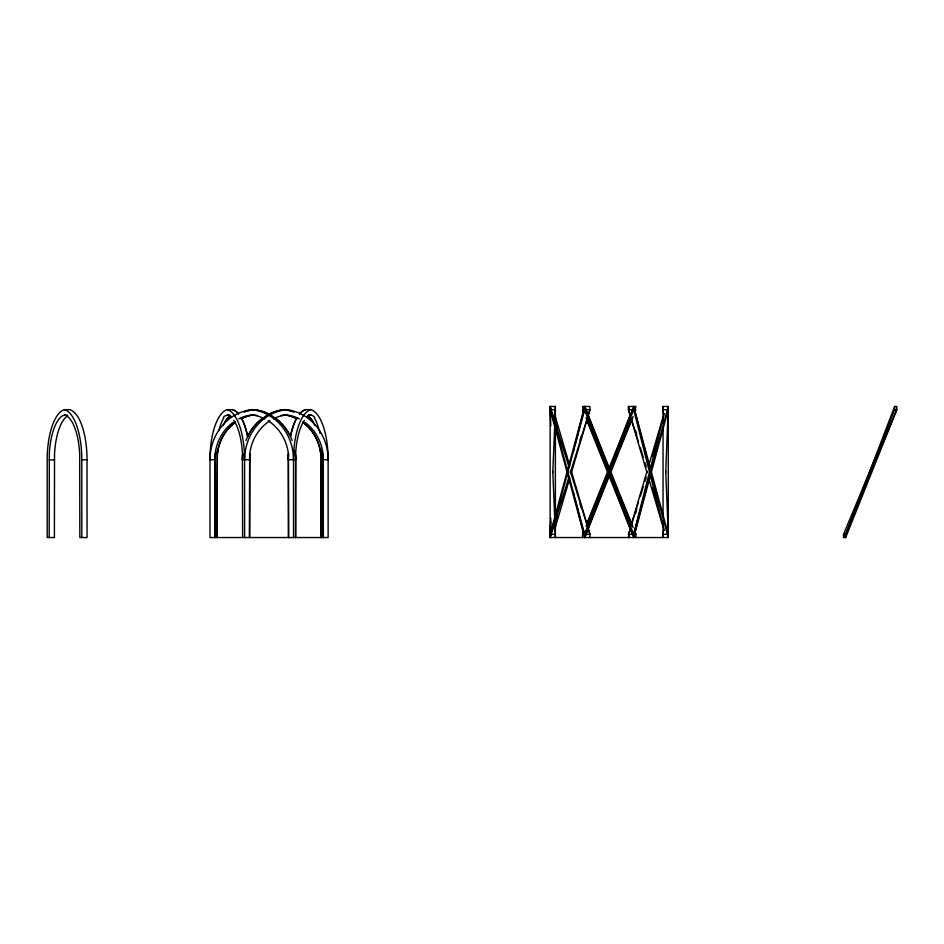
<?xml version="1.0" encoding="UTF-8"?>
<svg xmlns="http://www.w3.org/2000/svg" width="944" height="944" viewBox="0 0 944 944"><rect width="100%" height="100%" fill="white"/><g stroke="black" fill="none" stroke-linecap="round" stroke-linejoin="round"><path stroke-width="1.42" d="M49.171 537.537L49.312 454.229A45.17 17.287 90 0 1 62.623 415.702L67.118 414.888M64.499 414.888L66.387 415.702A45.17 17.287 90 0 1 79.697 454.229L79.827 537.537L87.037 537.537L87.037 459.74A50.351 19.269 -90 0 0 69.726 409.661L64.499 409.661A50.351 19.269 -90 0 0 47.2 459.74L47.2 537.537L54.41 537.537L54.54 454.229A45.17 17.287 -90 0 1 67.85 415.702M550.8 518.173L550.14 534.339L555.367 534.339M554.883 418.227L555.367 406.463L550.14 406.463L550.14 537.537L668.281 537.537L668.281 406.463L663.054 406.463L663.054 421.166M568.961 477.109L550.14 537.537L550.8 521.371M552.783 472.861L554.706 425.827M555.001 418.475L555.367 409.661L550.14 409.661L584.737 537.537L633.129 416.457M663.172 534.599L663.054 537.537L663.054 522.834M663.172 531.401L663.054 534.339L668.281 534.339L665.697 471.139M665.697 472.861L668.281 406.463L633.672 534.339L633.672 537.537L584.737 409.661L584.737 406.463L633.129 527.543M573.209 451.928L574.294 447.668M575.014 444.825L583.663 410.723M554.47 529.006L557.715 516.226M664.316 413.566L633.672 534.339L584.737 406.463L550.14 534.339L555.391 517.477M642.687 502.019L633.672 537.537L668.281 409.661L663.054 409.661L663.172 412.599M643.407 499.175L645.566 490.644M550.14 537.537L584.737 409.661L601.045 450.477M563.061 497.807L564.311 493.582M580.041 440.187L581.28 435.975M554.376 530.516L569.692 478.514M571.344 472.897L589.965 409.661L589.965 406.463L582.578 406.463L583.663 412.386L582.578 409.661L589.965 409.661L570.27 472.897M630.108 528.723L628.444 537.537L629.318 534.729M630.934 525.902L647.077 471.103M649.142 464.082L663.219 416.304M628.444 537.537L629.27 534.729M635.489 513.642L636.728 509.43M645 481.322L646.251 477.109M652.457 456.035L655.761 444.789M661.968 423.714L663.219 419.502M556.264 514.669L557.574 510.456M630.203 528.723L628.444 534.339L635.843 534.339L635.843 537.537M631.949 523.094L638.51 502.019M640.268 496.402L643.324 486.561M894.629 406.463L894.629 409.661L845.694 537.537L896.8 409.661L896.8 406.463L894.629 406.463L845.694 534.339L845.694 537.537L843.535 537.537L843.535 534.339L881.495 443.196M586.92 523.46L607.582 471.764M608.668 469.038L629.872 415.985M601.045 493.523L584.737 534.339L584.737 537.537L633.672 409.661L633.672 406.463L584.737 534.339L550.14 406.463L550.8 425.827M602.142 490.809L604.856 484.001M607.027 478.561L608.656 474.478M858.745 501.689L845.694 534.339L843.535 534.339M859.831 498.975L862.556 492.166M864.728 486.726L866.356 482.644M585.976 526.174L608.644 471.764M609.777 469.038L617.706 449.993M621.105 441.839L622.804 437.756M614.874 459.999L616.574 455.917M619.972 447.751L622.238 442.311M623.37 439.585L631.878 419.183M843.535 537.537L844.668 534.811M879.23 451.834L880.929 447.751M882.062 445.025L896.8 409.661L894.629 409.661M229.899 414.888L225.404 415.702A45.17 17.287 90 0 0 223.374 417.26M314.741 417.26A45.17 17.287 -90 0 0 312.712 415.702L310.824 414.888L308.948 415.702A45.17 17.287 -90 0 0 306.918 417.26M257.334 415.502L251.753 414.888L247.21 415.702A45.17 41.737 90 0 0 238.773 418.853M249.369 415.702A45.17 41.737 -90 0 0 240.932 418.853A45.17 41.737 90 0 1 249.369 415.702L253.924 414.888M280.781 415.502L286.362 414.888L290.905 415.702A45.17 41.737 -90 0 1 299.342 418.853M286.362 414.888L281.808 415.702A45.17 41.737 -90 0 0 273.371 418.853M305.596 409.661A50.351 19.269 -90 0 0 299.555 413.956A50.351 19.269 90 0 1 305.596 409.661L310.824 409.661A50.351 19.269 90 0 1 328.134 459.74L328.134 537.537L209.981 537.537L209.981 459.74A50.351 19.269 -90 0 1 227.292 409.661L232.519 409.661A50.351 19.269 -90 0 1 238.561 413.956A50.351 19.269 90 0 0 232.519 409.661M215.362 453.592A50.351 19.269 -90 0 0 215.22 459.74L209.981 459.74A50.351 46.516 -90 0 1 251.753 409.661L253.924 409.661A50.351 46.516 -90 0 1 270.22 414.841A50.351 46.516 90 0 0 253.924 409.661A50.351 46.516 90 0 0 244.189 411.891A50.351 46.516 -90 0 1 253.924 409.661M284.191 409.661A50.351 46.516 90 0 1 293.914 411.891A50.351 46.516 -90 0 0 284.191 409.661A50.351 46.516 -90 0 0 267.895 414.841A50.351 46.516 90 0 1 284.191 409.661L286.362 409.661A50.351 46.516 90 0 1 328.134 459.74L322.895 459.74A50.351 19.269 -90 0 0 322.754 453.592M308.216 414.888L310.824 414.888M64.499 409.661A50.351 19.269 -90 0 1 81.798 459.74L87.037 459.74M49.171 459.905L54.41 459.905M284.191 414.888L288.746 415.702A45.17 41.737 -90 0 1 297.183 418.853A45.17 41.737 90 0 0 288.746 415.702M251.753 414.888L256.308 415.702A45.17 41.737 90 0 1 264.745 418.853M227.292 414.888L229.168 415.702A45.17 17.287 90 0 1 231.197 417.26M614.874 484.001L616.574 488.083M619.972 496.249L622.238 501.689M623.37 504.415L631.878 524.817M585.976 417.826L608.644 472.236M609.777 474.962L617.706 494.007M621.105 502.161L622.804 506.244M602.142 453.191L604.856 459.999M607.027 465.439L608.656 469.522M586.92 420.54L607.582 472.236M608.668 474.962L629.872 528.015M629.318 409.271L628.444 406.463L635.843 406.463L634.757 412.386L635.843 409.661L628.444 409.661L628.444 406.463L629.27 409.271M630.203 415.277L628.444 409.661L630.108 415.277M631.949 420.906L638.51 441.981M640.268 447.598L643.324 457.439M550.14 406.463L568.961 466.891M570.27 471.103L589.965 534.339L589.965 537.537M550.14 409.661L555.391 426.523M556.264 429.331L557.574 433.544M635.489 430.358L636.728 434.57M645 462.678L646.251 466.891M652.457 487.965L655.761 499.211M661.968 520.286L663.219 524.498M630.934 418.098L647.077 472.897M649.142 479.918L663.219 527.696M554.376 413.484L569.692 465.486M571.344 471.103L589.965 534.339L582.578 534.339L582.578 537.537M563.061 446.193L564.311 450.418M580.041 503.813L581.28 508.025M668.281 534.339L633.672 406.463L642.687 441.981M643.407 444.825L645.566 453.356M664.316 530.434L633.672 409.661L668.281 537.537L667.856 527.248M554.47 414.994L557.715 427.774M573.209 492.072L574.294 496.332M575.014 499.175L583.663 533.277M663.054 406.463L663.172 409.401M552.783 471.139L554.706 518.173M555.001 525.525L555.367 537.537L555.367 525.525M242.608 459.905L242.478 454.229A45.17 17.287 90 0 0 233.758 420.316M663.054 428.765L663.054 515.235M555.367 406.463L555.367 418.475M555.367 425.827L555.367 518.173M323.355 537.537L323.037 454.229A45.17 41.737 -90 0 0 304.888 422.251M322.895 459.74L322.895 537.537M321.196 537.537L320.866 454.229A45.17 17.287 -90 0 0 320.405 448.801A45.17 17.287 90 0 1 320.795 454.229L320.925 537.537M295.696 537.537L295.696 459.74A50.351 46.516 -90 0 0 295.012 451.161A50.351 46.516 90 0 1 295.696 459.74L288.298 459.74L288.298 537.537M295.496 537.537L295.637 454.229A45.17 17.287 -90 0 1 304.357 420.316M310.824 409.661A50.351 19.269 90 0 0 293.525 459.74L293.525 537.537M288.758 537.537L288.439 454.229A45.17 41.737 90 0 0 268.131 420.776M249.818 537.537L249.818 459.74A50.351 19.269 -90 0 0 249.676 453.592A50.351 19.269 90 0 1 249.818 459.74L242.419 459.74L242.608 537.537M249.358 537.537L249.676 454.229A45.17 41.737 -90 0 1 269.984 420.776M227.292 409.661A50.351 19.269 -90 0 1 244.59 459.74L244.59 537.537M217.191 537.537L217.321 454.229A45.17 17.287 90 0 1 217.71 448.801A45.17 17.287 -90 0 0 217.321 454.229L216.919 537.537M215.22 459.74L215.22 537.537M214.76 537.537L215.079 454.229A45.17 41.737 90 0 1 233.227 422.251M81.798 459.74L81.798 537.537M251.753 409.661A50.351 46.516 -90 0 1 293.525 459.74M313.278 422.251A45.17 17.287 -90 0 0 307.484 415.702A45.17 17.287 90 0 1 314.954 425.602M314.376 417.956A50.351 19.269 -90 0 1 320.051 433.402M247.883 436.069A50.351 46.516 90 0 1 262.987 417.956A50.351 46.516 -90 0 0 245.947 440.529M244.59 459.74A50.351 46.516 90 0 1 286.362 409.661M290.233 436.069A50.351 46.516 90 0 0 275.117 417.956A50.351 46.516 -90 0 1 292.168 440.529M218.713 430.818A50.351 19.269 -90 0 1 223.74 417.956M223.162 425.602A45.17 17.287 90 0 1 230.631 415.702A45.17 17.287 -90 0 0 224.837 422.251M271.471 415.561A50.351 46.516 -90 0 1 273.925 417.118M264.19 417.118A50.351 46.516 -90 0 1 266.645 415.561M583.663 531.614L582.578 534.339L583.711 531.614M635.843 534.339L634.71 531.614L635.843 534.339M288.439 453.592A50.351 19.269 -90 0 0 288.298 459.74A50.351 19.269 90 0 1 288.439 453.592M296.817 417.956A50.351 19.269 -90 0 0 290.563 436.069A50.351 19.269 90 0 1 296.817 417.956M242.773 453.592A50.351 46.516 90 0 0 242.419 459.74A50.351 46.516 -90 0 1 242.773 453.592M320.866 454.229A45.17 41.737 90 0 0 302.729 422.251A45.17 41.737 -90 0 1 320.866 454.229M235.386 422.251A45.17 41.737 90 0 0 217.238 454.229A45.17 41.737 -90 0 1 235.386 422.251M247.552 436.069A50.351 19.269 90 0 0 241.298 417.956A50.351 19.269 -90 0 1 247.552 436.069"/></g></svg>
